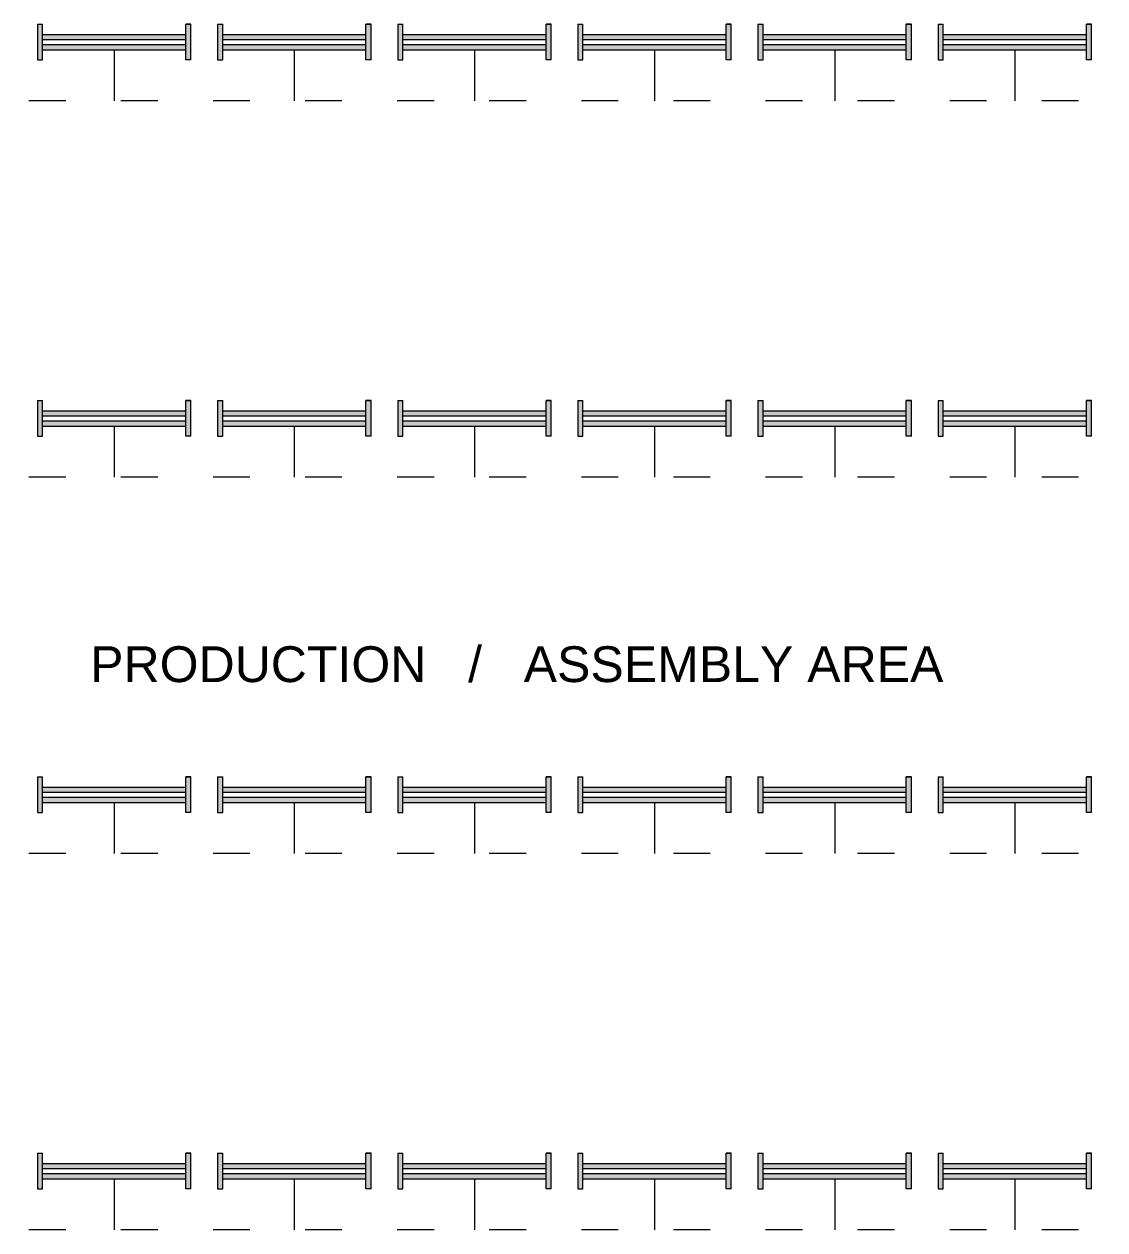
# Model space of a CAD drawing. Header units: millimetres. Extents: x 3339 to 2017737, y 4955 to 2748989.
# Drawn here: x 1454034 to 1464597, y 1268262 to 1280054 of the extents above; entities that cross this region are included whole.
import ezdxf

# ---------------------------------------------------------------- set-up
doc = ezdxf.new("R2010")
doc.units = ezdxf.units.MM
doc.header["$LTSCALE"] = 30
doc.linetypes.add('ACAD_ISO03W100', pattern=[30, 12, -18])
doc.layers.add('LIGHT LINES', color=6, linetype='ACAD_ISO03W100', lineweight=13)
doc.layers.add('LIGHTS', color=6, linetype='Continuous', lineweight=13)
doc.layers.add('TEXT', color=7, linetype='Continuous')
doc.styles.get("Standard").update_dxf_attribs({"font": 'arial.ttf'})

msp = doc.modelspace()

# ---------------------------------------------------------------- hatches: boundary and pattern name
at = {"layer": 'LIGHTS'}
h = msp.add_hatch(color=256, dxfattribs=at)
h.dxf.hatch_style = 1
h.paths.add_polyline_path([(1454164.034, 1279703.802), (1454214.034, 1279703.802), (1454214.034, 1280053.802), (1454164.034, 1280053.802)])
h = msp.add_hatch(color=256, dxfattribs=at)
h.dxf.hatch_style = 1
h.paths.add_polyline_path([(1455614.034, 1279703.802), (1455664.034, 1279703.802), (1455664.034, 1280053.802), (1455614.034, 1280053.802)])
h = msp.add_hatch(color=256, dxfattribs=at)
h.dxf.hatch_style = 1
h.paths.add_polyline_path([(1455924.561, 1279703.802), (1455974.561, 1279703.802), (1455974.561, 1280053.802), (1455924.561, 1280053.802)])
h = msp.add_hatch(color=256, dxfattribs=at)
h.dxf.hatch_style = 1
h.paths.add_polyline_path([(1457374.561, 1279703.802), (1457424.561, 1279703.802), (1457424.561, 1280053.802), (1457374.561, 1280053.802)])
h = msp.add_hatch(color=256, dxfattribs=at)
h.dxf.hatch_style = 1
h.paths.add_polyline_path([(1457685.087, 1279703.802), (1457735.087, 1279703.802), (1457735.087, 1280053.802), (1457685.087, 1280053.802)])
h = msp.add_hatch(color=256, dxfattribs=at)
h.dxf.hatch_style = 1
h.paths.add_polyline_path([(1459135.087, 1279703.802), (1459185.087, 1279703.802), (1459185.087, 1280053.802), (1459135.087, 1280053.802)])
h = msp.add_hatch(color=256, dxfattribs=at)
h.dxf.hatch_style = 1
h.paths.add_polyline_path([(1459445.613, 1279703.802), (1459495.613, 1279703.802), (1459495.613, 1280053.802), (1459445.613, 1280053.802)])
h = msp.add_hatch(color=256, dxfattribs=at)
h.dxf.hatch_style = 1
h.paths.add_polyline_path([(1460895.613, 1279703.802), (1460945.613, 1279703.802), (1460945.613, 1280053.802), (1460895.613, 1280053.802)])
h = msp.add_hatch(color=256, dxfattribs=at)
h.dxf.hatch_style = 1
h.paths.add_polyline_path([(1461206.14, 1279703.802), (1461256.14, 1279703.802), (1461256.14, 1280053.802), (1461206.14, 1280053.802)])
h = msp.add_hatch(color=256, dxfattribs=at)
h.dxf.hatch_style = 1
h.paths.add_polyline_path([(1462656.14, 1279703.802), (1462706.14, 1279703.802), (1462706.14, 1280053.802), (1462656.14, 1280053.802)])
h = msp.add_hatch(color=256, dxfattribs=at)
h.dxf.hatch_style = 1
h.paths.add_polyline_path([(1462966.666, 1279703.802), (1463016.666, 1279703.802), (1463016.666, 1280053.802), (1462966.666, 1280053.802)])
h = msp.add_hatch(color=256, dxfattribs=at)
h.dxf.hatch_style = 1
h.paths.add_polyline_path([(1464416.666, 1279703.802), (1464466.666, 1279703.802), (1464466.666, 1280053.802), (1464416.666, 1280053.802)])
h = msp.add_hatch(color=256, dxfattribs=at)
h.dxf.hatch_style = 1
h.paths.add_polyline_path([(1455614.034, 1279903.802), (1455614.034, 1279953.802), (1454214.034, 1279953.802), (1454214.034, 1279903.802)])
h = msp.add_hatch(color=256, dxfattribs=at)
h.dxf.hatch_style = 1
h.paths.add_polyline_path([(1457374.561, 1279903.802), (1457374.561, 1279953.802), (1455974.561, 1279953.802), (1455974.561, 1279903.802)])
h = msp.add_hatch(color=256, dxfattribs=at)
h.dxf.hatch_style = 1
h.paths.add_polyline_path([(1459135.087, 1279903.802), (1459135.087, 1279953.802), (1457735.087, 1279953.802), (1457735.087, 1279903.802)])
h = msp.add_hatch(color=256, dxfattribs=at)
h.dxf.hatch_style = 1
h.paths.add_polyline_path([(1460895.613, 1279903.802), (1460895.613, 1279953.802), (1459495.613, 1279953.802), (1459495.613, 1279903.802)])
h = msp.add_hatch(color=256, dxfattribs=at)
h.dxf.hatch_style = 1
h.paths.add_polyline_path([(1462656.14, 1279903.802), (1462656.14, 1279953.802), (1461256.14, 1279953.802), (1461256.14, 1279903.802)])
h = msp.add_hatch(color=256, dxfattribs=at)
h.dxf.hatch_style = 1
h.paths.add_polyline_path([(1464416.666, 1279903.802), (1464416.666, 1279953.802), (1463016.666, 1279953.802), (1463016.666, 1279903.802)])
h = msp.add_hatch(color=256, dxfattribs=at)
h.dxf.hatch_style = 1
h.paths.add_polyline_path([(1454214.034, 1279853.802), (1454214.034, 1279803.802), (1455614.034, 1279803.802), (1455614.034, 1279853.802)])
h = msp.add_hatch(color=256, dxfattribs=at)
h.dxf.hatch_style = 1
h.paths.add_polyline_path([(1455974.561, 1279853.802), (1455974.561, 1279803.802), (1457374.561, 1279803.802), (1457374.561, 1279853.802)])
h = msp.add_hatch(color=256, dxfattribs=at)
h.dxf.hatch_style = 1
h.paths.add_polyline_path([(1457735.087, 1279853.802), (1457735.087, 1279803.802), (1459135.087, 1279803.802), (1459135.087, 1279853.802)])
h = msp.add_hatch(color=256, dxfattribs=at)
h.dxf.hatch_style = 1
h.paths.add_polyline_path([(1459495.613, 1279853.802), (1459495.613, 1279803.802), (1460895.613, 1279803.802), (1460895.613, 1279853.802)])
h = msp.add_hatch(color=256, dxfattribs=at)
h.dxf.hatch_style = 1
h.paths.add_polyline_path([(1461256.14, 1279853.802), (1461256.14, 1279803.802), (1462656.14, 1279803.802), (1462656.14, 1279853.802)])
h = msp.add_hatch(color=256, dxfattribs=at)
h.dxf.hatch_style = 1
h.paths.add_polyline_path([(1463016.666, 1279853.802), (1463016.666, 1279803.802), (1464416.666, 1279803.802), (1464416.666, 1279853.802)])
h = msp.add_hatch(color=256, dxfattribs=at)
h.dxf.hatch_style = 1
h.paths.add_polyline_path([(1454164.034, 1276023.246), (1454214.034, 1276023.246), (1454214.034, 1276373.246), (1454164.034, 1276373.246)])
h = msp.add_hatch(color=256, dxfattribs=at)
h.dxf.hatch_style = 1
h.paths.add_polyline_path([(1455614.034, 1276023.246), (1455664.034, 1276023.246), (1455664.034, 1276373.246), (1455614.034, 1276373.246)])
h = msp.add_hatch(color=256, dxfattribs=at)
h.dxf.hatch_style = 1
h.paths.add_polyline_path([(1455924.561, 1276023.246), (1455974.561, 1276023.246), (1455974.561, 1276373.246), (1455924.561, 1276373.246)])
h = msp.add_hatch(color=256, dxfattribs=at)
h.dxf.hatch_style = 1
h.paths.add_polyline_path([(1457374.561, 1276023.246), (1457424.561, 1276023.246), (1457424.561, 1276373.246), (1457374.561, 1276373.246)])
h = msp.add_hatch(color=256, dxfattribs=at)
h.dxf.hatch_style = 1
h.paths.add_polyline_path([(1457685.087, 1276023.246), (1457735.087, 1276023.246), (1457735.087, 1276373.246), (1457685.087, 1276373.246)])
h = msp.add_hatch(color=256, dxfattribs=at)
h.dxf.hatch_style = 1
h.paths.add_polyline_path([(1459135.087, 1276023.246), (1459185.087, 1276023.246), (1459185.087, 1276373.246), (1459135.087, 1276373.246)])
h = msp.add_hatch(color=256, dxfattribs=at)
h.dxf.hatch_style = 1
h.paths.add_polyline_path([(1459445.613, 1276023.246), (1459495.613, 1276023.246), (1459495.613, 1276373.246), (1459445.613, 1276373.246)])
h = msp.add_hatch(color=256, dxfattribs=at)
h.dxf.hatch_style = 1
h.paths.add_polyline_path([(1460895.613, 1276023.246), (1460945.613, 1276023.246), (1460945.613, 1276373.246), (1460895.613, 1276373.246)])
h = msp.add_hatch(color=256, dxfattribs=at)
h.dxf.hatch_style = 1
h.paths.add_polyline_path([(1461206.14, 1276023.246), (1461256.14, 1276023.246), (1461256.14, 1276373.246), (1461206.14, 1276373.246)])
h = msp.add_hatch(color=256, dxfattribs=at)
h.dxf.hatch_style = 1
h.paths.add_polyline_path([(1462656.14, 1276023.246), (1462706.14, 1276023.246), (1462706.14, 1276373.246), (1462656.14, 1276373.246)])
h = msp.add_hatch(color=256, dxfattribs=at)
h.dxf.hatch_style = 1
h.paths.add_polyline_path([(1462966.666, 1276023.246), (1463016.666, 1276023.246), (1463016.666, 1276373.246), (1462966.666, 1276373.246)])
h = msp.add_hatch(color=256, dxfattribs=at)
h.dxf.hatch_style = 1
h.paths.add_polyline_path([(1464416.666, 1276023.246), (1464466.666, 1276023.246), (1464466.666, 1276373.246), (1464416.666, 1276373.246)])
h = msp.add_hatch(color=256, dxfattribs=at)
h.dxf.hatch_style = 1
h.paths.add_polyline_path([(1455614.034, 1276223.246), (1455614.034, 1276273.246), (1454214.034, 1276273.246), (1454214.034, 1276223.246)])
h = msp.add_hatch(color=256, dxfattribs=at)
h.dxf.hatch_style = 1
h.paths.add_polyline_path([(1457374.561, 1276223.246), (1457374.561, 1276273.246), (1455974.561, 1276273.246), (1455974.561, 1276223.246)])
h = msp.add_hatch(color=256, dxfattribs=at)
h.dxf.hatch_style = 1
h.paths.add_polyline_path([(1459135.087, 1276223.246), (1459135.087, 1276273.246), (1457735.087, 1276273.246), (1457735.087, 1276223.246)])
h = msp.add_hatch(color=256, dxfattribs=at)
h.dxf.hatch_style = 1
h.paths.add_polyline_path([(1460895.613, 1276223.246), (1460895.613, 1276273.246), (1459495.613, 1276273.246), (1459495.613, 1276223.246)])
h = msp.add_hatch(color=256, dxfattribs=at)
h.dxf.hatch_style = 1
h.paths.add_polyline_path([(1462656.14, 1276223.246), (1462656.14, 1276273.246), (1461256.14, 1276273.246), (1461256.14, 1276223.246)])
h = msp.add_hatch(color=256, dxfattribs=at)
h.dxf.hatch_style = 1
h.paths.add_polyline_path([(1464416.666, 1276223.246), (1464416.666, 1276273.246), (1463016.666, 1276273.246), (1463016.666, 1276223.246)])
h = msp.add_hatch(color=256, dxfattribs=at)
h.dxf.hatch_style = 1
h.paths.add_polyline_path([(1454214.034, 1276173.246), (1454214.034, 1276123.246), (1455614.034, 1276123.246), (1455614.034, 1276173.246)])
h = msp.add_hatch(color=256, dxfattribs=at)
h.dxf.hatch_style = 1
h.paths.add_polyline_path([(1455974.561, 1276173.246), (1455974.561, 1276123.246), (1457374.561, 1276123.246), (1457374.561, 1276173.246)])
h = msp.add_hatch(color=256, dxfattribs=at)
h.dxf.hatch_style = 1
h.paths.add_polyline_path([(1457735.087, 1276173.246), (1457735.087, 1276123.246), (1459135.087, 1276123.246), (1459135.087, 1276173.246)])
h = msp.add_hatch(color=256, dxfattribs=at)
h.dxf.hatch_style = 1
h.paths.add_polyline_path([(1459495.613, 1276173.246), (1459495.613, 1276123.246), (1460895.613, 1276123.246), (1460895.613, 1276173.246)])
h = msp.add_hatch(color=256, dxfattribs=at)
h.dxf.hatch_style = 1
h.paths.add_polyline_path([(1461256.14, 1276173.246), (1461256.14, 1276123.246), (1462656.14, 1276123.246), (1462656.14, 1276173.246)])
h = msp.add_hatch(color=256, dxfattribs=at)
h.dxf.hatch_style = 1
h.paths.add_polyline_path([(1463016.666, 1276173.246), (1463016.666, 1276123.246), (1464416.666, 1276123.246), (1464416.666, 1276173.246)])
h = msp.add_hatch(color=256, dxfattribs=at)
h.dxf.hatch_style = 1
h.paths.add_polyline_path([(1454164.034, 1272342.691), (1454214.034, 1272342.691), (1454214.034, 1272692.691), (1454164.034, 1272692.691)])
h = msp.add_hatch(color=256, dxfattribs=at)
h.dxf.hatch_style = 1
h.paths.add_polyline_path([(1455614.034, 1272342.691), (1455664.034, 1272342.691), (1455664.034, 1272692.691), (1455614.034, 1272692.691)])
h = msp.add_hatch(color=256, dxfattribs=at)
h.dxf.hatch_style = 1
h.paths.add_polyline_path([(1455924.561, 1272342.691), (1455974.561, 1272342.691), (1455974.561, 1272692.691), (1455924.561, 1272692.691)])
h = msp.add_hatch(color=256, dxfattribs=at)
h.dxf.hatch_style = 1
h.paths.add_polyline_path([(1457374.561, 1272342.691), (1457424.561, 1272342.691), (1457424.561, 1272692.691), (1457374.561, 1272692.691)])
h = msp.add_hatch(color=256, dxfattribs=at)
h.dxf.hatch_style = 1
h.paths.add_polyline_path([(1457685.087, 1272342.691), (1457735.087, 1272342.691), (1457735.087, 1272692.691), (1457685.087, 1272692.691)])
h = msp.add_hatch(color=256, dxfattribs=at)
h.dxf.hatch_style = 1
h.paths.add_polyline_path([(1459135.087, 1272342.691), (1459185.087, 1272342.691), (1459185.087, 1272692.691), (1459135.087, 1272692.691)])
h = msp.add_hatch(color=256, dxfattribs=at)
h.dxf.hatch_style = 1
h.paths.add_polyline_path([(1459445.613, 1272342.691), (1459495.613, 1272342.691), (1459495.613, 1272692.691), (1459445.613, 1272692.691)])
h = msp.add_hatch(color=256, dxfattribs=at)
h.dxf.hatch_style = 1
h.paths.add_polyline_path([(1460895.613, 1272342.691), (1460945.613, 1272342.691), (1460945.613, 1272692.691), (1460895.613, 1272692.691)])
h = msp.add_hatch(color=256, dxfattribs=at)
h.dxf.hatch_style = 1
h.paths.add_polyline_path([(1461206.14, 1272342.691), (1461256.14, 1272342.691), (1461256.14, 1272692.691), (1461206.14, 1272692.691)])
h = msp.add_hatch(color=256, dxfattribs=at)
h.dxf.hatch_style = 1
h.paths.add_polyline_path([(1462656.14, 1272342.691), (1462706.14, 1272342.691), (1462706.14, 1272692.691), (1462656.14, 1272692.691)])
h = msp.add_hatch(color=256, dxfattribs=at)
h.dxf.hatch_style = 1
h.paths.add_polyline_path([(1462966.666, 1272342.691), (1463016.666, 1272342.691), (1463016.666, 1272692.691), (1462966.666, 1272692.691)])
h = msp.add_hatch(color=256, dxfattribs=at)
h.dxf.hatch_style = 1
h.paths.add_polyline_path([(1464416.666, 1272342.691), (1464466.666, 1272342.691), (1464466.666, 1272692.691), (1464416.666, 1272692.691)])
h = msp.add_hatch(color=256, dxfattribs=at)
h.dxf.hatch_style = 1
h.paths.add_polyline_path([(1455614.034, 1272542.691), (1455614.034, 1272592.691), (1454214.034, 1272592.691), (1454214.034, 1272542.691)])
h = msp.add_hatch(color=256, dxfattribs=at)
h.dxf.hatch_style = 1
h.paths.add_polyline_path([(1457374.561, 1272542.691), (1457374.561, 1272592.691), (1455974.561, 1272592.691), (1455974.561, 1272542.691)])
h = msp.add_hatch(color=256, dxfattribs=at)
h.dxf.hatch_style = 1
h.paths.add_polyline_path([(1459135.087, 1272542.691), (1459135.087, 1272592.691), (1457735.087, 1272592.691), (1457735.087, 1272542.691)])
h = msp.add_hatch(color=256, dxfattribs=at)
h.dxf.hatch_style = 1
h.paths.add_polyline_path([(1460895.613, 1272542.691), (1460895.613, 1272592.691), (1459495.613, 1272592.691), (1459495.613, 1272542.691)])
h = msp.add_hatch(color=256, dxfattribs=at)
h.dxf.hatch_style = 1
h.paths.add_polyline_path([(1462656.14, 1272542.691), (1462656.14, 1272592.691), (1461256.14, 1272592.691), (1461256.14, 1272542.691)])
h = msp.add_hatch(color=256, dxfattribs=at)
h.dxf.hatch_style = 1
h.paths.add_polyline_path([(1464416.666, 1272542.691), (1464416.666, 1272592.691), (1463016.666, 1272592.691), (1463016.666, 1272542.691)])
h = msp.add_hatch(color=256, dxfattribs=at)
h.dxf.hatch_style = 1
h.paths.add_polyline_path([(1454214.034, 1272492.691), (1454214.034, 1272442.691), (1455614.034, 1272442.691), (1455614.034, 1272492.691)])
h = msp.add_hatch(color=256, dxfattribs=at)
h.dxf.hatch_style = 1
h.paths.add_polyline_path([(1455974.561, 1272492.691), (1455974.561, 1272442.691), (1457374.561, 1272442.691), (1457374.561, 1272492.691)])
h = msp.add_hatch(color=256, dxfattribs=at)
h.dxf.hatch_style = 1
h.paths.add_polyline_path([(1457735.087, 1272492.691), (1457735.087, 1272442.691), (1459135.087, 1272442.691), (1459135.087, 1272492.691)])
h = msp.add_hatch(color=256, dxfattribs=at)
h.dxf.hatch_style = 1
h.paths.add_polyline_path([(1459495.613, 1272492.691), (1459495.613, 1272442.691), (1460895.613, 1272442.691), (1460895.613, 1272492.691)])
h = msp.add_hatch(color=256, dxfattribs=at)
h.dxf.hatch_style = 1
h.paths.add_polyline_path([(1461256.14, 1272492.691), (1461256.14, 1272442.691), (1462656.14, 1272442.691), (1462656.14, 1272492.691)])
h = msp.add_hatch(color=256, dxfattribs=at)
h.dxf.hatch_style = 1
h.paths.add_polyline_path([(1463016.666, 1272492.691), (1463016.666, 1272442.691), (1464416.666, 1272442.691), (1464416.666, 1272492.691)])
h = msp.add_hatch(color=256, dxfattribs=at)
h.dxf.hatch_style = 1
h.paths.add_polyline_path([(1454164.034, 1268662.135), (1454214.034, 1268662.135), (1454214.034, 1269012.135), (1454164.034, 1269012.135)])
h = msp.add_hatch(color=256, dxfattribs=at)
h.dxf.hatch_style = 1
h.paths.add_polyline_path([(1455614.034, 1268862.135), (1455614.034, 1268912.135), (1454214.034, 1268912.135), (1454214.034, 1268862.135)])
h = msp.add_hatch(color=256, dxfattribs=at)
h.dxf.hatch_style = 1
h.paths.add_polyline_path([(1455614.034, 1268662.135), (1455664.034, 1268662.135), (1455664.034, 1269012.135), (1455614.034, 1269012.135)])
h = msp.add_hatch(color=256, dxfattribs=at)
h.dxf.hatch_style = 1
h.paths.add_polyline_path([(1455924.561, 1268662.135), (1455974.561, 1268662.135), (1455974.561, 1269012.135), (1455924.561, 1269012.135)])
h = msp.add_hatch(color=256, dxfattribs=at)
h.dxf.hatch_style = 1
h.paths.add_polyline_path([(1457374.561, 1268862.135), (1457374.561, 1268912.135), (1455974.561, 1268912.135), (1455974.561, 1268862.135)])
h = msp.add_hatch(color=256, dxfattribs=at)
h.dxf.hatch_style = 1
h.paths.add_polyline_path([(1457374.561, 1268662.135), (1457424.561, 1268662.135), (1457424.561, 1269012.135), (1457374.561, 1269012.135)])
h = msp.add_hatch(color=256, dxfattribs=at)
h.dxf.hatch_style = 1
h.paths.add_polyline_path([(1457685.087, 1268662.135), (1457735.087, 1268662.135), (1457735.087, 1269012.135), (1457685.087, 1269012.135)])
h = msp.add_hatch(color=256, dxfattribs=at)
h.dxf.hatch_style = 1
h.paths.add_polyline_path([(1459135.087, 1268862.135), (1459135.087, 1268912.135), (1457735.087, 1268912.135), (1457735.087, 1268862.135)])
h = msp.add_hatch(color=256, dxfattribs=at)
h.dxf.hatch_style = 1
h.paths.add_polyline_path([(1459135.087, 1268662.135), (1459185.087, 1268662.135), (1459185.087, 1269012.135), (1459135.087, 1269012.135)])
h = msp.add_hatch(color=256, dxfattribs=at)
h.dxf.hatch_style = 1
h.paths.add_polyline_path([(1459445.613, 1268662.135), (1459495.613, 1268662.135), (1459495.613, 1269012.135), (1459445.613, 1269012.135)])
h = msp.add_hatch(color=256, dxfattribs=at)
h.dxf.hatch_style = 1
h.paths.add_polyline_path([(1460895.613, 1268862.135), (1460895.613, 1268912.135), (1459495.613, 1268912.135), (1459495.613, 1268862.135)])
h = msp.add_hatch(color=256, dxfattribs=at)
h.dxf.hatch_style = 1
h.paths.add_polyline_path([(1460895.613, 1268662.135), (1460945.613, 1268662.135), (1460945.613, 1269012.135), (1460895.613, 1269012.135)])
h = msp.add_hatch(color=256, dxfattribs=at)
h.dxf.hatch_style = 1
h.paths.add_polyline_path([(1461206.14, 1268662.135), (1461256.14, 1268662.135), (1461256.14, 1269012.135), (1461206.14, 1269012.135)])
h = msp.add_hatch(color=256, dxfattribs=at)
h.dxf.hatch_style = 1
h.paths.add_polyline_path([(1462656.14, 1268862.135), (1462656.14, 1268912.135), (1461256.14, 1268912.135), (1461256.14, 1268862.135)])
h = msp.add_hatch(color=256, dxfattribs=at)
h.dxf.hatch_style = 1
h.paths.add_polyline_path([(1462656.14, 1268662.135), (1462706.14, 1268662.135), (1462706.14, 1269012.135), (1462656.14, 1269012.135)])
h = msp.add_hatch(color=256, dxfattribs=at)
h.dxf.hatch_style = 1
h.paths.add_polyline_path([(1462966.666, 1268662.135), (1463016.666, 1268662.135), (1463016.666, 1269012.135), (1462966.666, 1269012.135)])
h = msp.add_hatch(color=256, dxfattribs=at)
h.dxf.hatch_style = 1
h.paths.add_polyline_path([(1464416.666, 1268862.135), (1464416.666, 1268912.135), (1463016.666, 1268912.135), (1463016.666, 1268862.135)])
h = msp.add_hatch(color=256, dxfattribs=at)
h.dxf.hatch_style = 1
h.paths.add_polyline_path([(1464416.666, 1268662.135), (1464466.666, 1268662.135), (1464466.666, 1269012.135), (1464416.666, 1269012.135)])
h = msp.add_hatch(color=256, dxfattribs=at)
h.dxf.hatch_style = 1
h.paths.add_polyline_path([(1454214.034, 1268812.135), (1454214.034, 1268762.135), (1455614.034, 1268762.135), (1455614.034, 1268812.135)])
h = msp.add_hatch(color=256, dxfattribs=at)
h.dxf.hatch_style = 1
h.paths.add_polyline_path([(1455974.561, 1268812.135), (1455974.561, 1268762.135), (1457374.561, 1268762.135), (1457374.561, 1268812.135)])
h = msp.add_hatch(color=256, dxfattribs=at)
h.dxf.hatch_style = 1
h.paths.add_polyline_path([(1457735.087, 1268812.135), (1457735.087, 1268762.135), (1459135.087, 1268762.135), (1459135.087, 1268812.135)])
h = msp.add_hatch(color=256, dxfattribs=at)
h.dxf.hatch_style = 1
h.paths.add_polyline_path([(1459495.613, 1268812.135), (1459495.613, 1268762.135), (1460895.613, 1268762.135), (1460895.613, 1268812.135)])
h = msp.add_hatch(color=256, dxfattribs=at)
h.dxf.hatch_style = 1
h.paths.add_polyline_path([(1461256.14, 1268812.135), (1461256.14, 1268762.135), (1462656.14, 1268762.135), (1462656.14, 1268812.135)])
h = msp.add_hatch(color=256, dxfattribs=at)
h.dxf.hatch_style = 1
h.paths.add_polyline_path([(1463016.666, 1268812.135), (1463016.666, 1268762.135), (1464416.666, 1268762.135), (1464416.666, 1268812.135)])

# ---------------------------------------------------------------- linework, layer by layer
at = {"layer": 'LIGHT LINES'}
for p, q in [((1476040.35, 1279303.802), (1442590.35, 1279303.802)), ((1476040.35, 1275623.246), (1442590.35, 1275623.246)), ((1476040.35, 1271942.691), (1442590.35, 1271942.691)), ((1476040.35, 1268262.135), (1442590.35, 1268262.135))]:
    msp.add_line(p, q, dxfattribs=at)
at = {"layer": 'LIGHTS'}
for p, q in [((1454164.034, 1280053.802), (1454164.034, 1279703.802)), ((1454164.034, 1280053.802), (1454214.034, 1280053.802)), ((1454164.034, 1280053.802), (1454214.034, 1280053.802)), ((1454214.034, 1279703.802), (1454214.034, 1280053.802)), ((1455664.034, 1280053.802), (1455614.034, 1280053.802)), ((1455614.034, 1279703.802), (1455614.034, 1280053.802)), ((1455614.034, 1280053.802), (1455664.034, 1280053.802)), ((1455664.034, 1279703.802), (1455664.034, 1280053.802)), ((1455924.561, 1280053.802), (1455924.561, 1279703.802)), ((1455924.561, 1280053.802), (1455974.561, 1280053.802)), ((1455924.561, 1280053.802), (1455974.561, 1280053.802)), ((1455974.561, 1279703.802), (1455974.561, 1280053.802)), ((1457424.561, 1280053.802), (1457374.561, 1280053.802)), ((1457374.561, 1279703.802), (1457374.561, 1280053.802)), ((1457374.561, 1280053.802), (1457424.561, 1280053.802)), ((1457424.561, 1279703.802), (1457424.561, 1280053.802)), ((1457685.087, 1280053.802), (1457685.087, 1279703.802)), ((1457685.087, 1280053.802), (1457735.087, 1280053.802)), ((1457685.087, 1280053.802), (1457735.087, 1280053.802)), ((1457735.087, 1279703.802), (1457735.087, 1280053.802)), ((1459185.087, 1280053.802), (1459135.087, 1280053.802)), ((1459135.087, 1279703.802), (1459135.087, 1280053.802)), ((1459135.087, 1280053.802), (1459185.087, 1280053.802)), ((1459185.087, 1279703.802), (1459185.087, 1280053.802)), ((1459445.613, 1280053.802), (1459445.613, 1279703.802)), ((1459445.613, 1280053.802), (1459495.613, 1280053.802)), ((1459445.613, 1280053.802), (1459495.613, 1280053.802)), ((1459495.613, 1279703.802), (1459495.613, 1280053.802)), ((1460945.613, 1280053.802), (1460895.613, 1280053.802)), ((1460895.613, 1279703.802), (1460895.613, 1280053.802)), ((1460895.613, 1280053.802), (1460945.613, 1280053.802)), ((1460945.613, 1279703.802), (1460945.613, 1280053.802)), ((1461206.14, 1280053.802), (1461206.14, 1279703.802)), ((1461206.14, 1280053.802), (1461256.14, 1280053.802)), ((1461206.14, 1280053.802), (1461256.14, 1280053.802)), ((1461256.14, 1279703.802), (1461256.14, 1280053.802)), ((1462706.14, 1280053.802), (1462656.14, 1280053.802)), ((1462656.14, 1279703.802), (1462656.14, 1280053.802)), ((1462656.14, 1280053.802), (1462706.14, 1280053.802)), ((1462706.14, 1279703.802), (1462706.14, 1280053.802)), ((1462966.666, 1280053.802), (1462966.666, 1279703.802)), ((1462966.666, 1280053.802), (1463016.666, 1280053.802)), ((1462966.666, 1280053.802), (1463016.666, 1280053.802)), ((1463016.666, 1279703.802), (1463016.666, 1280053.802)), ((1464466.666, 1280053.802), (1464416.666, 1280053.802)), ((1464416.666, 1279703.802), (1464416.666, 1280053.802)), ((1464416.666, 1280053.802), (1464466.666, 1280053.802)), ((1464466.666, 1279703.802), (1464466.666, 1280053.802)), ((1454214.034, 1279953.802), (1455614.034, 1279953.802)), ((1454214.034, 1279903.802), (1455614.034, 1279903.802)), ((1455974.561, 1279953.802), (1457374.561, 1279953.802)), ((1455974.561, 1279903.802), (1457374.561, 1279903.802)), ((1457735.087, 1279953.802), (1459135.087, 1279953.802)), ((1457735.087, 1279903.802), (1459135.087, 1279903.802)), ((1459495.613, 1279953.802), (1460895.613, 1279953.802)), ((1459495.613, 1279903.802), (1460895.613, 1279903.802)), ((1461256.14, 1279953.802), (1462656.14, 1279953.802)), ((1461256.14, 1279903.802), (1462656.14, 1279903.802)), ((1463016.666, 1279953.802), (1464416.666, 1279953.802)), ((1463016.666, 1279903.802), (1464416.666, 1279903.802)), ((1454214.034, 1279853.802), (1455614.034, 1279853.802)), ((1454214.034, 1279803.802), (1455614.034, 1279803.802)), ((1454914.034, 1279803.802), (1454914.034, 1279303.802)), ((1455974.561, 1279853.802), (1457374.561, 1279853.802)), ((1455974.561, 1279803.802), (1457374.561, 1279803.802)), ((1456674.561, 1279803.802), (1456674.561, 1279303.802)), ((1457735.087, 1279853.802), (1459135.087, 1279853.802)), ((1457735.087, 1279803.802), (1459135.087, 1279803.802)), ((1458435.087, 1279803.802), (1458435.087, 1279303.802)), ((1459495.613, 1279853.802), (1460895.613, 1279853.802)), ((1459495.613, 1279803.802), (1460895.613, 1279803.802)), ((1460195.613, 1279803.802), (1460195.613, 1279303.802)), ((1461256.14, 1279853.802), (1462656.14, 1279853.802)), ((1461256.14, 1279803.802), (1462656.14, 1279803.802)), ((1461956.14, 1279803.802), (1461956.14, 1279303.802)), ((1463016.666, 1279853.802), (1464416.666, 1279853.802)), ((1463016.666, 1279803.802), (1464416.666, 1279803.802)), ((1463716.666, 1279803.802), (1463716.666, 1279303.802)), ((1454164.034, 1279703.802), (1454214.034, 1279703.802)), ((1455664.034, 1279703.802), (1455614.034, 1279703.802)), ((1455924.561, 1279703.802), (1455974.561, 1279703.802)), ((1457424.561, 1279703.802), (1457374.561, 1279703.802)), ((1457685.087, 1279703.802), (1457735.087, 1279703.802)), ((1459185.087, 1279703.802), (1459135.087, 1279703.802)), ((1459445.613, 1279703.802), (1459495.613, 1279703.802)), ((1460945.613, 1279703.802), (1460895.613, 1279703.802)), ((1461206.14, 1279703.802), (1461256.14, 1279703.802)), ((1462706.14, 1279703.802), (1462656.14, 1279703.802)), ((1462966.666, 1279703.802), (1463016.666, 1279703.802)), ((1464466.666, 1279703.802), (1464416.666, 1279703.802)), ((1454164.034, 1276373.246), (1454164.034, 1276023.246)), ((1454164.034, 1276373.246), (1454214.034, 1276373.246)), ((1454164.034, 1276373.246), (1454214.034, 1276373.246)), ((1454214.034, 1276023.246), (1454214.034, 1276373.246)), ((1455664.034, 1276373.246), (1455614.034, 1276373.246)), ((1455614.034, 1276023.246), (1455614.034, 1276373.246)), ((1455614.034, 1276373.246), (1455664.034, 1276373.246)), ((1455664.034, 1276023.246), (1455664.034, 1276373.246)), ((1455924.561, 1276373.246), (1455924.561, 1276023.246)), ((1455924.561, 1276373.246), (1455974.561, 1276373.246)), ((1455924.561, 1276373.246), (1455974.561, 1276373.246)), ((1455974.561, 1276023.246), (1455974.561, 1276373.246)), ((1457424.561, 1276373.246), (1457374.561, 1276373.246)), ((1457374.561, 1276023.246), (1457374.561, 1276373.246)), ((1457374.561, 1276373.246), (1457424.561, 1276373.246)), ((1457424.561, 1276023.246), (1457424.561, 1276373.246)), ((1457685.087, 1276373.246), (1457685.087, 1276023.246)), ((1457685.087, 1276373.246), (1457735.087, 1276373.246)), ((1457685.087, 1276373.246), (1457735.087, 1276373.246)), ((1457735.087, 1276023.246), (1457735.087, 1276373.246)), ((1459185.087, 1276373.246), (1459135.087, 1276373.246)), ((1459135.087, 1276023.246), (1459135.087, 1276373.246)), ((1459135.087, 1276373.246), (1459185.087, 1276373.246)), ((1459185.087, 1276023.246), (1459185.087, 1276373.246)), ((1459445.613, 1276373.246), (1459445.613, 1276023.246)), ((1459445.613, 1276373.246), (1459495.613, 1276373.246)), ((1459445.613, 1276373.246), (1459495.613, 1276373.246)), ((1459495.613, 1276023.246), (1459495.613, 1276373.246)), ((1460945.613, 1276373.246), (1460895.613, 1276373.246)), ((1460895.613, 1276023.246), (1460895.613, 1276373.246)), ((1460895.613, 1276373.246), (1460945.613, 1276373.246)), ((1460945.613, 1276023.246), (1460945.613, 1276373.246)), ((1461206.14, 1276373.246), (1461206.14, 1276023.246)), ((1461206.14, 1276373.246), (1461256.14, 1276373.246)), ((1461206.14, 1276373.246), (1461256.14, 1276373.246)), ((1461256.14, 1276023.246), (1461256.14, 1276373.246)), ((1462706.14, 1276373.246), (1462656.14, 1276373.246)), ((1462656.14, 1276023.246), (1462656.14, 1276373.246)), ((1462656.14, 1276373.246), (1462706.14, 1276373.246)), ((1462706.14, 1276023.246), (1462706.14, 1276373.246)), ((1462966.666, 1276373.246), (1462966.666, 1276023.246)), ((1462966.666, 1276373.246), (1463016.666, 1276373.246)), ((1462966.666, 1276373.246), (1463016.666, 1276373.246)), ((1463016.666, 1276023.246), (1463016.666, 1276373.246)), ((1464466.666, 1276373.246), (1464416.666, 1276373.246)), ((1464416.666, 1276023.246), (1464416.666, 1276373.246)), ((1464416.666, 1276373.246), (1464466.666, 1276373.246)), ((1464466.666, 1276023.246), (1464466.666, 1276373.246)), ((1454214.034, 1276273.246), (1455614.034, 1276273.246)), ((1454214.034, 1276223.246), (1455614.034, 1276223.246)), ((1455974.561, 1276273.246), (1457374.561, 1276273.246)), ((1455974.561, 1276223.246), (1457374.561, 1276223.246)), ((1457735.087, 1276273.246), (1459135.087, 1276273.246)), ((1457735.087, 1276223.246), (1459135.087, 1276223.246)), ((1459495.613, 1276273.246), (1460895.613, 1276273.246)), ((1459495.613, 1276223.246), (1460895.613, 1276223.246)), ((1461256.14, 1276273.246), (1462656.14, 1276273.246)), ((1461256.14, 1276223.246), (1462656.14, 1276223.246)), ((1463016.666, 1276273.246), (1464416.666, 1276273.246)), ((1463016.666, 1276223.246), (1464416.666, 1276223.246)), ((1454214.034, 1276173.246), (1455614.034, 1276173.246)), ((1454214.034, 1276123.246), (1455614.034, 1276123.246)), ((1454914.034, 1276123.246), (1454914.034, 1275623.246)), ((1455974.561, 1276173.246), (1457374.561, 1276173.246)), ((1455974.561, 1276123.246), (1457374.561, 1276123.246)), ((1456674.561, 1276123.246), (1456674.561, 1275623.246)), ((1457735.087, 1276173.246), (1459135.087, 1276173.246)), ((1457735.087, 1276123.246), (1459135.087, 1276123.246)), ((1458435.087, 1276123.246), (1458435.087, 1275623.246)), ((1459495.613, 1276173.246), (1460895.613, 1276173.246)), ((1459495.613, 1276123.246), (1460895.613, 1276123.246)), ((1460195.613, 1276123.246), (1460195.613, 1275623.246)), ((1461256.14, 1276173.246), (1462656.14, 1276173.246)), ((1461256.14, 1276123.246), (1462656.14, 1276123.246)), ((1461956.14, 1276123.246), (1461956.14, 1275623.246)), ((1463016.666, 1276173.246), (1464416.666, 1276173.246)), ((1463016.666, 1276123.246), (1464416.666, 1276123.246)), ((1463716.666, 1276123.246), (1463716.666, 1275623.246)), ((1454164.034, 1276023.246), (1454214.034, 1276023.246)), ((1455664.034, 1276023.246), (1455614.034, 1276023.246)), ((1455924.561, 1276023.246), (1455974.561, 1276023.246)), ((1457424.561, 1276023.246), (1457374.561, 1276023.246)), ((1457685.087, 1276023.246), (1457735.087, 1276023.246)), ((1459185.087, 1276023.246), (1459135.087, 1276023.246)), ((1459445.613, 1276023.246), (1459495.613, 1276023.246)), ((1460945.613, 1276023.246), (1460895.613, 1276023.246)), ((1461206.14, 1276023.246), (1461256.14, 1276023.246)), ((1462706.14, 1276023.246), (1462656.14, 1276023.246)), ((1462966.666, 1276023.246), (1463016.666, 1276023.246)), ((1464466.666, 1276023.246), (1464416.666, 1276023.246)), ((1454164.034, 1272692.691), (1454164.034, 1272342.691)), ((1454164.034, 1272692.691), (1454214.034, 1272692.691)), ((1454164.034, 1272692.691), (1454214.034, 1272692.691)), ((1454214.034, 1272342.691), (1454214.034, 1272692.691)), ((1455664.034, 1272692.691), (1455614.034, 1272692.691)), ((1455614.034, 1272342.691), (1455614.034, 1272692.691)), ((1455614.034, 1272692.691), (1455664.034, 1272692.691)), ((1455664.034, 1272342.691), (1455664.034, 1272692.691)), ((1455924.561, 1272692.691), (1455924.561, 1272342.691)), ((1455924.561, 1272692.691), (1455974.561, 1272692.691)), ((1455924.561, 1272692.691), (1455974.561, 1272692.691)), ((1455974.561, 1272342.691), (1455974.561, 1272692.691)), ((1457424.561, 1272692.691), (1457374.561, 1272692.691)), ((1457374.561, 1272342.691), (1457374.561, 1272692.691)), ((1457374.561, 1272692.691), (1457424.561, 1272692.691)), ((1457424.561, 1272342.691), (1457424.561, 1272692.691)), ((1457685.087, 1272692.691), (1457685.087, 1272342.691)), ((1457685.087, 1272692.691), (1457735.087, 1272692.691)), ((1457685.087, 1272692.691), (1457735.087, 1272692.691)), ((1457735.087, 1272342.691), (1457735.087, 1272692.691)), ((1459185.087, 1272692.691), (1459135.087, 1272692.691)), ((1459135.087, 1272342.691), (1459135.087, 1272692.691)), ((1459135.087, 1272692.691), (1459185.087, 1272692.691)), ((1459185.087, 1272342.691), (1459185.087, 1272692.691)), ((1459445.613, 1272692.691), (1459445.613, 1272342.691)), ((1459445.613, 1272692.691), (1459495.613, 1272692.691)), ((1459445.613, 1272692.691), (1459495.613, 1272692.691)), ((1459495.613, 1272342.691), (1459495.613, 1272692.691)), ((1460945.613, 1272692.691), (1460895.613, 1272692.691)), ((1460895.613, 1272342.691), (1460895.613, 1272692.691)), ((1460895.613, 1272692.691), (1460945.613, 1272692.691)), ((1460945.613, 1272342.691), (1460945.613, 1272692.691)), ((1461206.14, 1272692.691), (1461206.14, 1272342.691)), ((1461206.14, 1272692.691), (1461256.14, 1272692.691)), ((1461206.14, 1272692.691), (1461256.14, 1272692.691)), ((1461256.14, 1272342.691), (1461256.14, 1272692.691)), ((1462706.14, 1272692.691), (1462656.14, 1272692.691)), ((1462656.14, 1272342.691), (1462656.14, 1272692.691)), ((1462656.14, 1272692.691), (1462706.14, 1272692.691)), ((1462706.14, 1272342.691), (1462706.14, 1272692.691)), ((1462966.666, 1272692.691), (1462966.666, 1272342.691)), ((1462966.666, 1272692.691), (1463016.666, 1272692.691)), ((1462966.666, 1272692.691), (1463016.666, 1272692.691)), ((1463016.666, 1272342.691), (1463016.666, 1272692.691)), ((1464466.666, 1272692.691), (1464416.666, 1272692.691)), ((1464416.666, 1272342.691), (1464416.666, 1272692.691)), ((1464416.666, 1272692.691), (1464466.666, 1272692.691)), ((1464466.666, 1272342.691), (1464466.666, 1272692.691)), ((1454214.034, 1272592.691), (1455614.034, 1272592.691)), ((1455974.561, 1272592.691), (1457374.561, 1272592.691)), ((1457735.087, 1272592.691), (1459135.087, 1272592.691)), ((1459495.613, 1272592.691), (1460895.613, 1272592.691)), ((1461256.14, 1272592.691), (1462656.14, 1272592.691)), ((1463016.666, 1272592.691), (1464416.666, 1272592.691)), ((1454214.034, 1272542.691), (1455614.034, 1272542.691)), ((1454214.034, 1272492.691), (1455614.034, 1272492.691)), ((1454214.034, 1272442.691), (1455614.034, 1272442.691)), ((1454914.034, 1272442.691), (1454914.034, 1271942.691)), ((1455974.561, 1272542.691), (1457374.561, 1272542.691)), ((1455974.561, 1272492.691), (1457374.561, 1272492.691)), ((1455974.561, 1272442.691), (1457374.561, 1272442.691)), ((1456674.561, 1272442.691), (1456674.561, 1271942.691)), ((1457735.087, 1272542.691), (1459135.087, 1272542.691)), ((1457735.087, 1272492.691), (1459135.087, 1272492.691)), ((1457735.087, 1272442.691), (1459135.087, 1272442.691)), ((1458435.087, 1272442.691), (1458435.087, 1271942.691)), ((1459495.613, 1272542.691), (1460895.613, 1272542.691)), ((1459495.613, 1272492.691), (1460895.613, 1272492.691)), ((1459495.613, 1272442.691), (1460895.613, 1272442.691)), ((1460195.613, 1272442.691), (1460195.613, 1271942.691)), ((1461256.14, 1272542.691), (1462656.14, 1272542.691)), ((1461256.14, 1272492.691), (1462656.14, 1272492.691)), ((1461256.14, 1272442.691), (1462656.14, 1272442.691)), ((1461956.14, 1272442.691), (1461956.14, 1271942.691)), ((1463016.666, 1272542.691), (1464416.666, 1272542.691)), ((1463016.666, 1272492.691), (1464416.666, 1272492.691)), ((1463016.666, 1272442.691), (1464416.666, 1272442.691)), ((1463716.666, 1272442.691), (1463716.666, 1271942.691)), ((1454164.034, 1272342.691), (1454214.034, 1272342.691)), ((1455664.034, 1272342.691), (1455614.034, 1272342.691)), ((1455924.561, 1272342.691), (1455974.561, 1272342.691)), ((1457424.561, 1272342.691), (1457374.561, 1272342.691)), ((1457685.087, 1272342.691), (1457735.087, 1272342.691)), ((1459185.087, 1272342.691), (1459135.087, 1272342.691)), ((1459445.613, 1272342.691), (1459495.613, 1272342.691)), ((1460945.613, 1272342.691), (1460895.613, 1272342.691)), ((1461206.14, 1272342.691), (1461256.14, 1272342.691)), ((1462706.14, 1272342.691), (1462656.14, 1272342.691)), ((1462966.666, 1272342.691), (1463016.666, 1272342.691)), ((1464466.666, 1272342.691), (1464416.666, 1272342.691)), ((1454164.034, 1269012.135), (1454164.034, 1268662.135)), ((1454164.034, 1269012.135), (1454214.034, 1269012.135)), ((1454164.034, 1269012.135), (1454214.034, 1269012.135)), ((1454214.034, 1268662.135), (1454214.034, 1269012.135)), ((1454214.034, 1268912.135), (1455614.034, 1268912.135)), ((1455664.034, 1269012.135), (1455614.034, 1269012.135)), ((1455614.034, 1268662.135), (1455614.034, 1269012.135)), ((1455614.034, 1269012.135), (1455664.034, 1269012.135)), ((1455664.034, 1268662.135), (1455664.034, 1269012.135)), ((1455924.561, 1269012.135), (1455924.561, 1268662.135)), ((1455924.561, 1269012.135), (1455974.561, 1269012.135)), ((1455924.561, 1269012.135), (1455974.561, 1269012.135)), ((1455974.561, 1268662.135), (1455974.561, 1269012.135)), ((1455974.561, 1268912.135), (1457374.561, 1268912.135)), ((1457424.561, 1269012.135), (1457374.561, 1269012.135)), ((1457374.561, 1268662.135), (1457374.561, 1269012.135)), ((1457374.561, 1269012.135), (1457424.561, 1269012.135)), ((1457424.561, 1268662.135), (1457424.561, 1269012.135)), ((1457685.087, 1269012.135), (1457685.087, 1268662.135)), ((1457685.087, 1269012.135), (1457735.087, 1269012.135)), ((1457685.087, 1269012.135), (1457735.087, 1269012.135)), ((1457735.087, 1268662.135), (1457735.087, 1269012.135)), ((1457735.087, 1268912.135), (1459135.087, 1268912.135)), ((1459185.087, 1269012.135), (1459135.087, 1269012.135)), ((1459135.087, 1268662.135), (1459135.087, 1269012.135)), ((1459135.087, 1269012.135), (1459185.087, 1269012.135)), ((1459185.087, 1268662.135), (1459185.087, 1269012.135)), ((1459445.613, 1269012.135), (1459445.613, 1268662.135)), ((1459445.613, 1269012.135), (1459495.613, 1269012.135)), ((1459445.613, 1269012.135), (1459495.613, 1269012.135)), ((1459495.613, 1268662.135), (1459495.613, 1269012.135)), ((1459495.613, 1268912.135), (1460895.613, 1268912.135)), ((1460945.613, 1269012.135), (1460895.613, 1269012.135)), ((1460895.613, 1268662.135), (1460895.613, 1269012.135)), ((1460895.613, 1269012.135), (1460945.613, 1269012.135)), ((1460945.613, 1268662.135), (1460945.613, 1269012.135)), ((1461206.14, 1269012.135), (1461206.14, 1268662.135)), ((1461206.14, 1269012.135), (1461256.14, 1269012.135)), ((1461206.14, 1269012.135), (1461256.14, 1269012.135)), ((1461256.14, 1268662.135), (1461256.14, 1269012.135)), ((1461256.14, 1268912.135), (1462656.14, 1268912.135)), ((1462706.14, 1269012.135), (1462656.14, 1269012.135)), ((1462656.14, 1268662.135), (1462656.14, 1269012.135)), ((1462656.14, 1269012.135), (1462706.14, 1269012.135)), ((1462706.14, 1268662.135), (1462706.14, 1269012.135)), ((1462966.666, 1269012.135), (1462966.666, 1268662.135)), ((1462966.666, 1269012.135), (1463016.666, 1269012.135)), ((1462966.666, 1269012.135), (1463016.666, 1269012.135)), ((1463016.666, 1268662.135), (1463016.666, 1269012.135)), ((1463016.666, 1268912.135), (1464416.666, 1268912.135)), ((1464466.666, 1269012.135), (1464416.666, 1269012.135)), ((1464416.666, 1268662.135), (1464416.666, 1269012.135)), ((1464416.666, 1269012.135), (1464466.666, 1269012.135)), ((1464466.666, 1268662.135), (1464466.666, 1269012.135)), ((1454214.034, 1268862.135), (1455614.034, 1268862.135)), ((1454214.034, 1268812.135), (1455614.034, 1268812.135)), ((1455974.561, 1268862.135), (1457374.561, 1268862.135)), ((1455974.561, 1268812.135), (1457374.561, 1268812.135)), ((1457735.087, 1268862.135), (1459135.087, 1268862.135)), ((1457735.087, 1268812.135), (1459135.087, 1268812.135)), ((1459495.613, 1268862.135), (1460895.613, 1268862.135)), ((1459495.613, 1268812.135), (1460895.613, 1268812.135)), ((1461256.14, 1268862.135), (1462656.14, 1268862.135)), ((1461256.14, 1268812.135), (1462656.14, 1268812.135)), ((1463016.666, 1268862.135), (1464416.666, 1268862.135)), ((1463016.666, 1268812.135), (1464416.666, 1268812.135)), ((1454214.034, 1268762.135), (1455614.034, 1268762.135)), ((1454914.034, 1268762.135), (1454914.034, 1268262.135)), ((1455974.561, 1268762.135), (1457374.561, 1268762.135)), ((1456674.561, 1268762.135), (1456674.561, 1268262.135)), ((1457735.087, 1268762.135), (1459135.087, 1268762.135)), ((1458435.087, 1268762.135), (1458435.087, 1268262.135)), ((1459495.613, 1268762.135), (1460895.613, 1268762.135)), ((1460195.613, 1268762.135), (1460195.613, 1268262.135)), ((1461256.14, 1268762.135), (1462656.14, 1268762.135)), ((1461956.14, 1268762.135), (1461956.14, 1268262.135)), ((1463016.666, 1268762.135), (1464416.666, 1268762.135)), ((1463716.666, 1268762.135), (1463716.666, 1268262.135)), ((1454164.034, 1268662.135), (1454214.034, 1268662.135)), ((1455664.034, 1268662.135), (1455614.034, 1268662.135)), ((1455924.561, 1268662.135), (1455974.561, 1268662.135)), ((1457424.561, 1268662.135), (1457374.561, 1268662.135)), ((1457685.087, 1268662.135), (1457735.087, 1268662.135)), ((1459185.087, 1268662.135), (1459135.087, 1268662.135)), ((1459445.613, 1268662.135), (1459495.613, 1268662.135)), ((1460945.613, 1268662.135), (1460895.613, 1268662.135)), ((1461206.14, 1268662.135), (1461256.14, 1268662.135)), ((1462706.14, 1268662.135), (1462656.14, 1268662.135)), ((1462966.666, 1268662.135), (1463016.666, 1268662.135)), ((1464466.666, 1268662.135), (1464416.666, 1268662.135))]:
    msp.add_line(p, q, dxfattribs=at)

# ---------------------------------------------------------------- texts
at = {"layer": 'TEXT', "insert": (1453753.545, 1273969.326), "char_height": 350, "attachment_point": 1}
msp.add_mtext_dynamic_manual_height_columns('\\pxqc;PRODUCTION   /   ASSEMBLY AREA', width=10191.25721, gutter_width=0, heights=[1406.025], dxfattribs=at)

doc.saveas('drawing.dxf')
